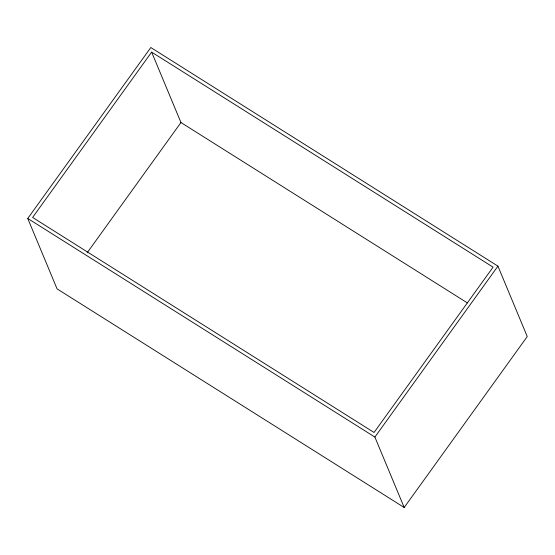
<?xml version="1.0" encoding="UTF-8"?>
<svg xmlns="http://www.w3.org/2000/svg" width="555" height="555" viewBox="0 0 555 555"><rect width="100%" height="100%" fill="white"/><g stroke="black" fill="none" stroke-linecap="round" stroke-linejoin="round"><path stroke-width="0.83" d="M27.75 218.455L150.814 47.515L497.939 266.136L527.25 336.545L404.186 507.485L57.061 288.864L27.75 218.455L374.882 437.076L404.186 507.485M151.64 52.108L32.613 217.442L374.049 432.477L493.076 267.149L151.64 52.108L180.951 122.523L467.435 302.947M87.246 252.678L180.951 122.523M374.882 437.076L497.939 266.136"/></g></svg>
